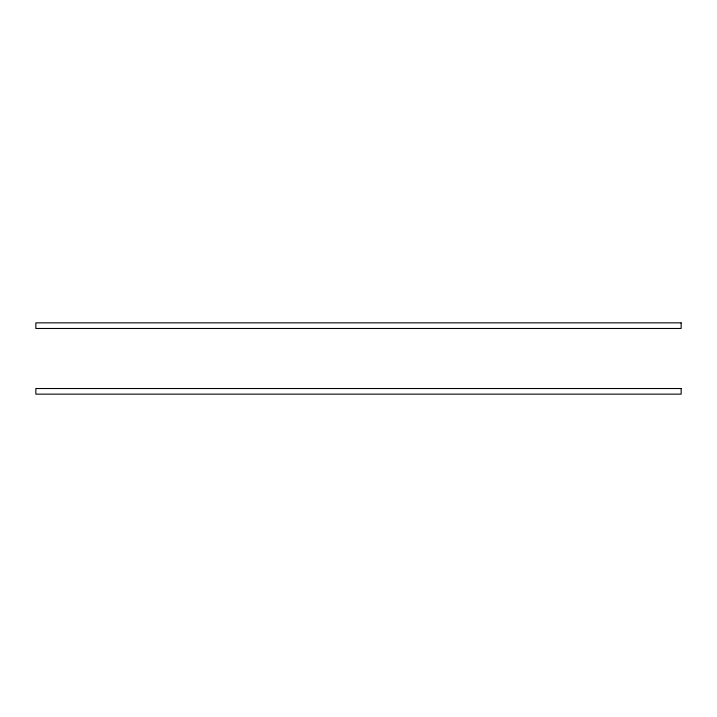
<?xml version="1.0" encoding="UTF-8"?>
<svg xmlns="http://www.w3.org/2000/svg" width="717" height="717" viewBox="0 0 717 717"><rect width="100%" height="100%" fill="white"/><g stroke="black" fill="none" stroke-linecap="round" stroke-linejoin="round"><path stroke-width="1.08" d="M681.15 322.856L35.85 322.856L35.85 328.476L681.15 328.476L681.15 322.856M681.15 388.524L35.85 388.524L35.85 394.144L681.15 394.144L681.15 388.524"/></g></svg>
